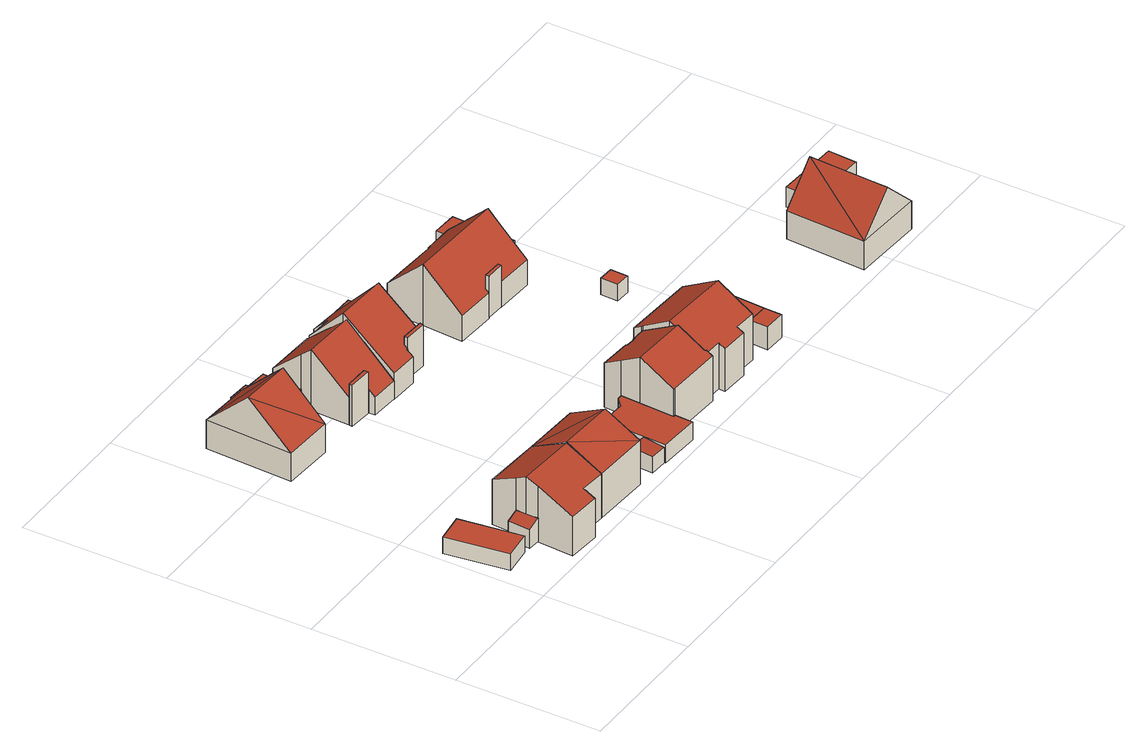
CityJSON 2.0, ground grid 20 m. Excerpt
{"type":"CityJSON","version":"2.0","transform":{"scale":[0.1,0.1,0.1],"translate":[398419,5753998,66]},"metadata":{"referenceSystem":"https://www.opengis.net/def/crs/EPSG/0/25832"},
"CityObjects":{
"building1":{"type":"Building","attributes":{"Gemeindeschluessel":"05515000","Geometrietyp2DReferenz":"3000","function":"51009_1611","roofType":"1000","measuredHeight":2.45},"geometry":[{"type":"Solid","lod":"2","boundaries":[[[[0,1,2,3]],[[4,5,1,0]],[[6,7,5,4]],[[3,2,7,6]],[[4,0,3,6]],[[1,5,7,2]]]],"semantics":{"surfaces":[{"type":"WallSurface"},{"type":"RoofSurface"},{"type":"GroundSurface"}],"values":[[0,0,0,0,1,2]]}}]},
"building2":{"type":"Building","attributes":{"Gemeindeschluessel":"05515000","Geometrietyp2DReferenz":"3000","function":"31001_1310","roofType":"2100","measuredHeight":3.36},"geometry":[{"type":"Solid","lod":"2","boundaries":[[[[8,9,10,11]],[[12,13,9,8]],[[14,15,13,12]],[[11,10,15,14]],[[12,8,11,14]],[[9,13,15,10]]]],"semantics":{"surfaces":[{"type":"WallSurface"},{"type":"RoofSurface"},{"type":"GroundSurface"}],"values":[[0,0,0,0,1,2]]}}]},
"building3":{"type":"Building","attributes":{"Gemeindeschluessel":"05515000","Geometrietyp2DReferenz":"3000","function":"31001_1000","roofType":"3100","measuredHeight":8.9},"address":[{"country":"Germany","locality":"Münster","thoroughfareNumber":"68","thoroughfareName":"Zum Offerbach"}],"geometry":[{"type":"Solid","lod":"2","boundaries":[[[[16,17,18,19]],[[20,21,17,16]],[[22,23,21,20]],[[24,25,23,22]],[[26,27,25,24]],[[28,29,27,26]],[[30,31,29,28]],[[32,33,31,30]],[[34,35,33,32]],[[19,18,35,34]],[[28,26,24,22,30]],[[20,16,19,34,32,30,22]],[[17,21,23,25,27,29,31,33,35,18]]]],"semantics":{"surfaces":[{"type":"WallSurface"},{"type":"RoofSurface"},{"type":"GroundSurface"}],"values":[[0,0,0,0,0,0,0,0,0,0,1,1,2]]}}]},
"building4":{"type":"Building","attributes":{"Gemeindeschluessel":"05515000","Geometrietyp2DReferenz":"3000","function":"31001_1000","roofType":"5000","measuredHeight":9.79},"address":[{"country":"Germany","locality":"Münster","thoroughfareNumber":"58","thoroughfareName":"Zum Offerbach"}],"geometry":[{"type":"Solid","lod":"2","boundaries":[[[[36,37,38,39]],[[40,41,37,36]],[[42,43,41,40]],[[44,45,43,42]],[[46,47,45,44]],[[39,38,47,46]],[[48,40,36,39,49]],[[50,49,39]],[[49,50,44]],[[50,46,44]],[[48,49,44,42]],[[48,42,40]],[[50,39,46]],[[37,41,43,45,47,38]]]],"semantics":{"surfaces":[{"type":"WallSurface"},{"type":"RoofSurface"},{"type":"GroundSurface"}],"values":[[0,0,0,0,0,0,1,1,1,1,0,0,0,2]]}}]},
"building5":{"type":"Building","attributes":{"Gemeindeschluessel":"05515000","Geometrietyp2DReferenz":"3000","function":"31001_1000","roofType":"3100","measuredHeight":9},"address":[{"country":"Germany","locality":"Münster","thoroughfareNumber":"66","thoroughfareName":"Zum Offerbach"}],"geometry":[{"type":"Solid","lod":"2","boundaries":[[[[51,52,29,28]],[[53,54,52,51]],[[32,33,54,53]],[[28,29,33,32]],[[51,55,53]],[[32,56,28]],[[55,51,28]],[[28,56,55]],[[53,55,56]],[[56,32,53]],[[52,54,33,29]]]],"semantics":{"surfaces":[{"type":"WallSurface"},{"type":"RoofSurface"},{"type":"GroundSurface"}],"values":[[0,0,0,0,0,0,1,1,1,1,2]]}}]},
"building6":{"type":"Building","attributes":{"Gemeindeschluessel":"05515000","Geometrietyp2DReferenz":"3000","function":"31001_2460","roofType":"1000","measuredHeight":2.53},"geometry":[{"type":"Solid","lod":"2","boundaries":[[[[57,58,59,60]],[[61,62,58,57]],[[63,64,62,61]],[[65,66,64,63]],[[67,68,66,65]],[[60,59,68,67]],[[65,63,61,57,60,67]],[[58,62,64,66,68,59]]]],"semantics":{"surfaces":[{"type":"WallSurface"},{"type":"RoofSurface"},{"type":"GroundSurface"}],"values":[[0,0,0,0,0,0,1,2]]}}]},
"building7":{"type":"Building","attributes":{"Gemeindeschluessel":"05515000","Geometrietyp2DReferenz":"3000","function":"31001_1310","roofType":"2100","measuredHeight":2.63},"geometry":[{"type":"Solid","lod":"2","boundaries":[[[[69,70,71,72]],[[73,74,70,69]],[[75,76,74,73]],[[72,71,76,75]],[[73,69,72,75]],[[70,74,76,71]]]],"semantics":{"surfaces":[{"type":"WallSurface"},{"type":"RoofSurface"},{"type":"GroundSurface"}],"values":[[0,0,0,0,1,2]]}}]},
"building8":{"type":"Building","attributes":{"Gemeindeschluessel":"05515000","Geometrietyp2DReferenz":"3000","function":"51009_1610","roofType":"9999","measuredHeight":6},"geometry":[{"type":"Solid","lod":"2","boundaries":[[[[77,78,79,80]],[[78,81,82,79]],[[77,83,81,78]],[[80,84,83,77]],[[79,82,84,80]],[[81,83,84,82]]]],"semantics":{"surfaces":[{"type":"RoofSurface"},{"type":"WallSurface"},{"type":"GroundSurface"}],"values":[[0,1,1,1,1,2]]}}]},
"building9":{"type":"Building","attributes":{"Gemeindeschluessel":"05515000","Geometrietyp2DReferenz":"3000","function":"51009_1610","roofType":"1000","measuredHeight":2.58},"geometry":[{"type":"Solid","lod":"2","boundaries":[[[[85,86,87,88]],[[89,90,86,85]],[[91,92,90,89]],[[93,94,92,91]],[[88,87,94,93]],[[91,89,85,88,93]],[[86,90,92,94,87]]]],"semantics":{"surfaces":[{"type":"WallSurface"},{"type":"RoofSurface"},{"type":"GroundSurface"}],"values":[[0,0,0,0,0,1,2]]}}]},
"building10":{"type":"Building","attributes":{"Gemeindeschluessel":"05515000","Geometrietyp2DReferenz":"3000","function":"31001_1000","roofType":"3100","measuredHeight":8.87},"address":[{"country":"Germany","locality":"Münster","thoroughfareNumber":"56","thoroughfareName":"Zum Offerbach"}],"geometry":[{"type":"Solid","lod":"2","boundaries":[[[[95,84,96,97]],[[98,83,84,95]],[[99,81,83,98]],[[100,101,81,99]],[[102,87,101,100]],[[103,94,87,102]],[[104,105,94,103]],[[106,107,105,104]],[[108,109,107,106]],[[110,111,109,108]],[[112,113,111,110]],[[97,96,113,112]],[[106,104,103,102,100,108]],[[99,98,95,97,112,110,108,100]],[[84,83,81,101,87,94,105,107,109,111,113,96]]]],"semantics":{"surfaces":[{"type":"WallSurface"},{"type":"RoofSurface"},{"type":"GroundSurface"}],"values":[[0,0,0,0,0,0,0,0,0,0,0,0,1,1,2]]}}]},
"building11":{"type":"Building","attributes":{"Gemeindeschluessel":"05515000","Geometrietyp2DReferenz":"3000","function":"31001_2460","roofType":"1000","measuredHeight":2.63},"geometry":[{"type":"Solid","lod":"2","boundaries":[[[[114,115,116,117]],[[118,119,115,114]],[[120,121,119,118]],[[122,123,121,120]],[[124,125,123,122]],[[126,127,125,124]],[[128,129,127,126]],[[117,116,129,128]],[[126,124,122,120,118,114,117,128]],[[115,119,121,123,125,127,129,116]]]],"semantics":{"surfaces":[{"type":"WallSurface"},{"type":"RoofSurface"},{"type":"GroundSurface"}],"values":[[0,0,0,0,0,0,0,0,1,2]]}}]},
"building12":{"type":"Building","attributes":{"Gemeindeschluessel":"05515000","Geometrietyp2DReferenz":"3000","function":"31001_1000","roofType":"3100","measuredHeight":9.58},"address":[{"country":"Germany","locality":"Münster","thoroughfareNumber":"54","thoroughfareName":"Zum Offerbach"}],"geometry":[{"type":"Solid","lod":"2","boundaries":[[[[130,131,132,133]],[[134,135,131,130]],[[136,137,135,134]],[[138,139,137,136]],[[140,141,139,138]],[[142,143,141,140]],[[144,145,143,142]],[[146,147,145,144]],[[148,149,147,146]],[[150,151,149,148]],[[152,153,151,150]],[[154,155,153,152]],[[156,157,155,154]],[[158,159,157,156]],[[133,132,159,158]],[[152,150,148,146,144,142,140,138,154]],[[136,134,130,133,158,156,154,138]],[[131,135,137,139,141,143,145,147,149,151,153,155,157,159,132]]]],"semantics":{"surfaces":[{"type":"WallSurface"},{"type":"RoofSurface"},{"type":"GroundSurface"}],"values":[[0,0,0,0,0,0,0,0,0,0,0,0,0,0,0,1,1,2]]}}]},
"building13":{"type":"Building","attributes":{"Gemeindeschluessel":"05515000","Geometrietyp2DReferenz":"3000","function":"51009_1610","roofType":"9999","measuredHeight":6},"geometry":[{"type":"Solid","lod":"2","boundaries":[[[[160,161,162,163]],[[161,164,165,162]],[[160,166,164,161]],[[163,167,166,160]],[[162,165,167,163]],[[164,166,167,165]]]],"semantics":{"surfaces":[{"type":"RoofSurface"},{"type":"WallSurface"},{"type":"GroundSurface"}],"values":[[0,1,1,1,1,2]]}}]},
"building14":{"type":"Building","attributes":{"Gemeindeschluessel":"05515000","Geometrietyp2DReferenz":"3000","function":"31001_1000","roofType":"3100","measuredHeight":9.35},"address":[{"country":"Germany","locality":"Münster","thoroughfareNumber":"64","thoroughfareName":"Zum Offerbach"}],"geometry":[{"type":"Solid","lod":"2","boundaries":[[[[168,169,170,171]],[[172,173,169,168]],[[174,175,173,172]],[[176,177,175,174]],[[178,179,177,176]],[[180,181,179,178]],[[182,183,181,180]],[[184,185,183,182]],[[186,187,185,184]],[[188,189,187,186]],[[190,191,189,188]],[[192,193,191,190]],[[194,195,193,192]],[[196,197,195,194]],[[171,170,197,196]],[[190,188,186,184,182,180,178,176,174,192]],[[172,168,171,196,194,192,174]],[[169,173,175,177,179,181,183,185,187,189,191,193,195,197,170]]]],"semantics":{"surfaces":[{"type":"WallSurface"},{"type":"RoofSurface"},{"type":"GroundSurface"}],"values":[[0,0,0,0,0,0,0,0,0,0,0,0,0,0,0,1,1,2]]}}]},
"building15":{"type":"Building","attributes":{"Gemeindeschluessel":"05515000","Geometrietyp2DReferenz":"3000","function":"51009_1610","roofType":"9999","measuredHeight":6},"geometry":[{"type":"Solid","lod":"2","boundaries":[[[[198,199,200,201]],[[199,202,203,200]],[[198,204,202,199]],[[201,205,204,198]],[[200,203,205,201]],[[202,204,205,203]]]],"semantics":{"surfaces":[{"type":"RoofSurface"},{"type":"WallSurface"},{"type":"GroundSurface"}],"values":[[0,1,1,1,1,2]]}}]},
"building16":{"type":"Building","attributes":{"Gemeindeschluessel":"05515000","Geometrietyp2DReferenz":"3000","function":"51009_1610","roofType":"1000","measuredHeight":2.8},"geometry":[{"type":"Solid","lod":"2","boundaries":[[[[206,153,207,208]],[[150,151,153,206]],[[209,210,151,150]],[[208,207,210,209]],[[150,206,208,209]],[[153,151,210,207]]]],"semantics":{"surfaces":[{"type":"WallSurface"},{"type":"RoofSurface"},{"type":"GroundSurface"}],"values":[[0,0,0,0,1,2]]}}]},
"building17":{"type":"Building","attributes":{"Gemeindeschluessel":"05515000","Geometrietyp2DReferenz":"3000","function":"31001_1000","roofType":"3100","measuredHeight":9.55},"address":[{"country":"Germany","locality":"Münster","thoroughfareNumber":"62","thoroughfareName":"Zum Offerbach"}],"geometry":[{"type":"Solid","lod":"2","boundaries":[[[[211,212,213,214]],[[215,216,212,211]],[[217,218,216,215]],[[219,220,218,217]],[[221,222,220,219]],[[223,224,222,221]],[[225,226,224,223]],[[227,228,226,225]],[[229,230,228,227]],[[231,232,230,229]],[[233,234,232,231]],[[235,236,234,233]],[[214,213,236,235]],[[229,227,225,223,221,231]],[[219,217,215,211,214,235,233,231,221]],[[212,216,218,220,222,224,226,228,230,232,234,236,213]]]],"semantics":{"surfaces":[{"type":"WallSurface"},{"type":"RoofSurface"},{"type":"GroundSurface"}],"values":[[0,0,0,0,0,0,0,0,0,0,0,0,0,1,1,2]]}}]},
"building18":{"type":"Building","attributes":{"Gemeindeschluessel":"05515000","Geometrietyp2DReferenz":"3000","function":"51009_1610","roofType":"9999","measuredHeight":6},"geometry":[{"type":"Solid","lod":"2","boundaries":[[[[237,238,239,240]],[[238,241,242,239]],[[237,243,241,238]],[[240,244,243,237]],[[239,242,244,240]],[[241,243,244,242]]]],"semantics":{"surfaces":[{"type":"RoofSurface"},{"type":"WallSurface"},{"type":"GroundSurface"}],"values":[[0,1,1,1,1,2]]}}]},
"building19":{"type":"Building","attributes":{"Gemeindeschluessel":"05515000","Geometrietyp2DReferenz":"3000","function":"31001_1000","roofType":"3100","measuredHeight":8.88},"address":[{"country":"Germany","locality":"Münster","thoroughfareNumber":"52","thoroughfareName":"Zum Offerbach"}],"geometry":[{"type":"Solid","lod":"2","boundaries":[[[[245,246,247,248]],[[249,250,246,245]],[[251,252,250,249]],[[253,254,252,251]],[[255,256,254,253]],[[257,258,256,255]],[[259,260,258,257]],[[261,262,260,259]],[[263,264,262,261]],[[265,266,264,263]],[[267,268,266,265]],[[269,270,268,267]],[[271,272,270,269]],[[273,274,272,271]],[[248,247,274,273]],[[267,265,263,261,259,257,255,253,269]],[[251,249,245,248,273,271,269,253]],[[246,250,252,254,256,258,260,262,264,266,268,270,272,274,247]]]],"semantics":{"surfaces":[{"type":"WallSurface"},{"type":"RoofSurface"},{"type":"GroundSurface"}],"values":[[0,0,0,0,0,0,0,0,0,0,0,0,0,0,0,1,1,2]]}}]},
"building20":{"type":"Building","attributes":{"Gemeindeschluessel":"05515000","Geometrietyp2DReferenz":"3000","function":"31001_1310","roofType":"1000","measuredHeight":3.24},"geometry":[{"type":"Solid","lod":"2","boundaries":[[[[275,276,277,278]],[[279,280,276,275]],[[281,282,280,279]],[[278,277,282,281]],[[279,275,278,281]],[[276,280,282,277]]]],"semantics":{"surfaces":[{"type":"WallSurface"},{"type":"RoofSurface"},{"type":"GroundSurface"}],"values":[[0,0,0,0,1,2]]}}]},
"building21":{"type":"Building","attributes":{"Gemeindeschluessel":"05515000","Geometrietyp2DReferenz":"3000","function":"51009_1610","roofType":"1000","measuredHeight":3.24},"geometry":[{"type":"Solid","lod":"2","boundaries":[[[[275,276,280,279]],[[283,284,276,275]],[[285,286,284,283]],[[279,280,286,285]],[[283,275,279,285]],[[276,284,286,280]]]],"semantics":{"surfaces":[{"type":"WallSurface"},{"type":"RoofSurface"},{"type":"GroundSurface"}],"values":[[0,0,0,0,1,2]]}}]},
"building22":{"type":"Building","attributes":{"Gemeindeschluessel":"05515000","Geometrietyp2DReferenz":"3000","function":"31001_2500","roofType":"1000","measuredHeight":2.37},"address":[{"country":"Germany","locality":"Münster","thoroughfareNumber":"50a","thoroughfareName":"Zum Offerbach"}],"geometry":[{"type":"Solid","lod":"2","boundaries":[[[[287,288,289,290]],[[291,292,288,287]],[[293,294,292,291]],[[290,289,294,293]],[[291,287,290,293]],[[288,292,294,289]]]],"semantics":{"surfaces":[{"type":"WallSurface"},{"type":"RoofSurface"},{"type":"GroundSurface"}],"values":[[0,0,0,0,1,2]]}}]},
"building23":{"type":"Building","attributes":{"Gemeindeschluessel":"05515000","Geometrietyp2DReferenz":"3000","function":"51009_1611","roofType":"1000","measuredHeight":3.23},"geometry":[{"type":"Solid","lod":"2","boundaries":[[[[295,296,297,298]],[[299,300,296,295]],[[301,302,300,299]],[[298,297,302,301]],[[299,295,298,301]],[[296,300,302,297]]]],"semantics":{"surfaces":[{"type":"WallSurface"},{"type":"RoofSurface"},{"type":"GroundSurface"}],"values":[[0,0,0,0,1,2]]}}]},
"building24":{"type":"Building","attributes":{"Gemeindeschluessel":"05515000","Geometrietyp2DReferenz":"3000","function":"31001_1310","roofType":"1000","measuredHeight":3.2},"geometry":[{"type":"Solid","lod":"2","boundaries":[[[[303,304,305,306]],[[307,308,304,303]],[[309,296,308,307]],[[310,297,296,309]],[[311,312,297,310]],[[306,305,312,311]],[[310,309,307,303,306,311]],[[304,308,296,297,312,305]]]],"semantics":{"surfaces":[{"type":"WallSurface"},{"type":"RoofSurface"},{"type":"GroundSurface"}],"values":[[0,0,0,0,0,0,1,2]]}}]},
"building25":{"type":"Building","attributes":{"Gemeindeschluessel":"05515000","Geometrietyp2DReferenz":"3000","function":"31001_1000","roofType":"5000","measuredHeight":9.14},"address":[{"country":"Germany","locality":"Münster","thoroughfareNumber":"42","thoroughfareName":"Zum Offerbach"}],"geometry":[{"type":"Solid","lod":"2","boundaries":[[[[313,314,315,316]],[[317,318,314,313]],[[319,320,318,317]],[[321,322,320,319]],[[323,324,322,321]],[[325,326,324,323]],[[327,328,326,325]],[[316,315,328,327]],[[329,327,325]],[[325,330,329]],[[321,313,316,329]],[[323,321,329]],[[329,330,323]],[[319,317,313]],[[313,321,319]],[[327,329,316]],[[323,330,325]],[[314,318,320,322,324,326,328,315]]]],"semantics":{"surfaces":[{"type":"WallSurface"},{"type":"RoofSurface"},{"type":"GroundSurface"}],"values":[[0,0,0,0,0,0,0,0,1,1,1,1,1,1,1,0,0,2]]}}]},
"building26":{"type":"Building","attributes":{"Gemeindeschluessel":"05515000","Geometrietyp2DReferenz":"3000","function":"31001_2460","roofType":"1000","measuredHeight":2.93},"geometry":[{"type":"Solid","lod":"2","boundaries":[[[[331,332,333,334]],[[335,336,332,331]],[[337,338,336,335]],[[339,340,338,337]],[[341,342,340,339]],[[334,333,342,341]],[[339,337,335,331,334,341]],[[332,336,338,340,342,333]]]],"semantics":{"surfaces":[{"type":"WallSurface"},{"type":"RoofSurface"},{"type":"GroundSurface"}],"values":[[0,0,0,0,0,0,1,2]]}}]}
},
"vertices":[
[45,147,34],[45,147,10],[5,142,10],[5,142,34],[57,60,34],[57,60,10],[17,55,34],[17,55,10],
[67,59,37],[67,59,10],[84,58,10],[84,58,44],[69,90,37],[69,90,10],[85,89,44],[85,89,10],
[81,8,66],[81,8,9],[127,5,9],[127,5,66],[84,58,90],[84,58,9],[84,74,98],[84,74,9],[85,89,90],[85,89,9],[87,123,74],[87,123,9],[170,119,73],[170,119,9],[168,69,98],[168,69,9],[165,19,73],[165,19,9],[128,21,74],[128,21,9],
[115,489,50],[115,489,9],[44,493,9],[44,493,50],[117,489,50],[117,489,9],[114,444,50],[114,444,9],[110,368,50],[110,368,9],[38,372,50],[38,372,9],[114,444,93],[114,429,107],[41,433,107],
[252,115,73],[252,115,9],[247,15,73],[247,15,9],[250,65,99],[168,69,99],
[116,503,35],[116,503,10],[115,489,10],[115,489,35],[147,501,35],[147,501,10],[144,443,35],[144,443,10],[114,444,35],[114,444,10],[117,489,35],[117,489,10],
[299,13,32],[299,13,9],[301,43,9],[301,43,35],[275,15,32],[275,15,9],[276,45,35],[276,45,9],
[203,371,70],[171,372,70],[170,367,70],[203,365,70],[171,372,10],[170,367,10],[203,371,10],[203,365,10],
[144,442,35],[144,442,10],[174,440,10],[174,440,35],[147,497,35],[147,497,10],[177,495,35],[177,495,10],[176,481,35],[176,481,10],
[203,365,44],[204,365,10],[204,365,44],[203,371,49],[171,372,49],[173,426,98],[173,426,10],[174,440,86],[176,481,49],[249,477,49],[249,477,10],[251,476,49],[251,476,10],[248,422,98],[248,422,10],[244,354,36],[244,354,10],[204,356,36],[204,356,10],
[357,9,35],[357,9,9],[358,34,9],[358,34,35],[300,12,35],[300,12,9],[304,101,35],[304,101,9],[341,99,35],[341,99,9],[352,109,35],[352,109,9],[359,109,35],[359,109,9],[355,34,35],[355,34,9],
[285,361,54],[285,361,9],[287,361,9],[287,361,54],[285,352,47],[285,352,9],[244,354,47],[244,354,9],[248,427,105],[248,427,9],[251,476,52],[251,476,9],[253,476,52],[253,476,9],[253,470,58],[253,470,9],[282,469,58],[282,469,9],[283,489,37],[283,489,9],[326,486,37],[326,486,9],[323,431,96],[323,431,9],[323,423,105],[323,423,9],[320,364,58],[320,364,9],[287,366,58],[287,366,9],
[320,364,70],[287,366,70],[287,361,70],[319,359,70],[287,366,10],[287,361,10],[320,364,10],[319,359,10],
[358,34,74],[358,34,8],[438,30,8],[438,30,74],[355,34,74],[355,34,8],[358,82,101],[358,82,8],[359,109,86],[359,109,8],[361,134,72],[361,134,8],[406,131,72],[406,131,8],[405,128,74],[405,128,8],[421,127,74],[421,127,8],[421,130,72],[421,130,8],[439,129,72],[439,129,8],[441,129,72],[441,129,8],[438,78,101],[438,78,8],[436,40,79],[436,40,8],[438,39,79],[438,39,8],
[405,128,69],[421,127,69],[421,130,69],[406,131,69],[421,127,9],[421,130,9],[405,128,9],[406,131,9],
[323,431,37],[353,430,9],[353,430,37],[356,485,37],[356,485,9],
[465,29,68],[465,29,6],[504,27,6],[504,27,68],[465,38,73],[465,38,6],[438,39,73],[438,39,6],[436,40,73],[436,40,6],[439,90,102],[439,90,6],[441,129,79],[441,129,6],[439,129,79],[439,129,6],[439,140,73],[439,140,6],[541,134,73],[541,134,6],[539,84,102],[539,84,6],[536,34,73],[536,34,6],[504,36,73],[504,36,6],
[472,348,69],[445,349,69],[445,344,69],[471,343,69],[445,349,9],[445,344,9],[472,348,9],[471,343,9],
[529,452,45],[529,452,8],[487,454,8],[487,454,44],[532,452,45],[532,452,8],[531,444,52],[531,444,8],[529,396,97],[529,396,8],[528,380,82],[528,380,8],[526,340,45],[526,340,8],[471,343,45],[471,343,8],[472,348,49],[472,348,8],[445,349,49],[445,349,8],[445,344,45],[445,344,8],[388,347,45],[388,347,8],[392,403,97],[392,403,8],[394,454,49],[394,454,8],[487,449,49],[487,449,8],
[568,57,36],[568,57,3],[567,32,3],[567,32,36],[598,56,36],[598,56,3],[597,31,36],[597,31,3],
[571,112,36],[571,112,3],[601,111,36],[601,111,3],
[556,233,30],[556,233,6],[577,232,6],[577,232,30],[557,257,30],[557,257,6],[578,256,30],[578,256,6],
[564,442,38],[564,442,5],[531,444,5],[531,444,38],[560,378,38],[560,378,5],[528,380,38],[528,380,5],
[530,469,37],[530,469,5],[529,452,5],[529,452,37],[565,467,37],[565,467,5],[564,442,37],[531,444,37],[532,452,37],[532,452,5],
[867,83,46],[867,83,5],[869,123,5],[869,123,46],[873,83,46],[873,83,5],[872,51,46],[872,51,5],[865,52,46],[865,52,5],[863,12,46],[863,12,5],[763,17,46],[763,17,5],[769,128,46],[769,128,5],[818,126,96],[812,14,96],
[827,164,32],[827,164,3],[825,126,3],[825,126,32],[916,159,32],[916,159,3],[913,119,32],[913,119,3],[869,121,32],[869,121,3],[869,123,32],[869,123,3]
]}
